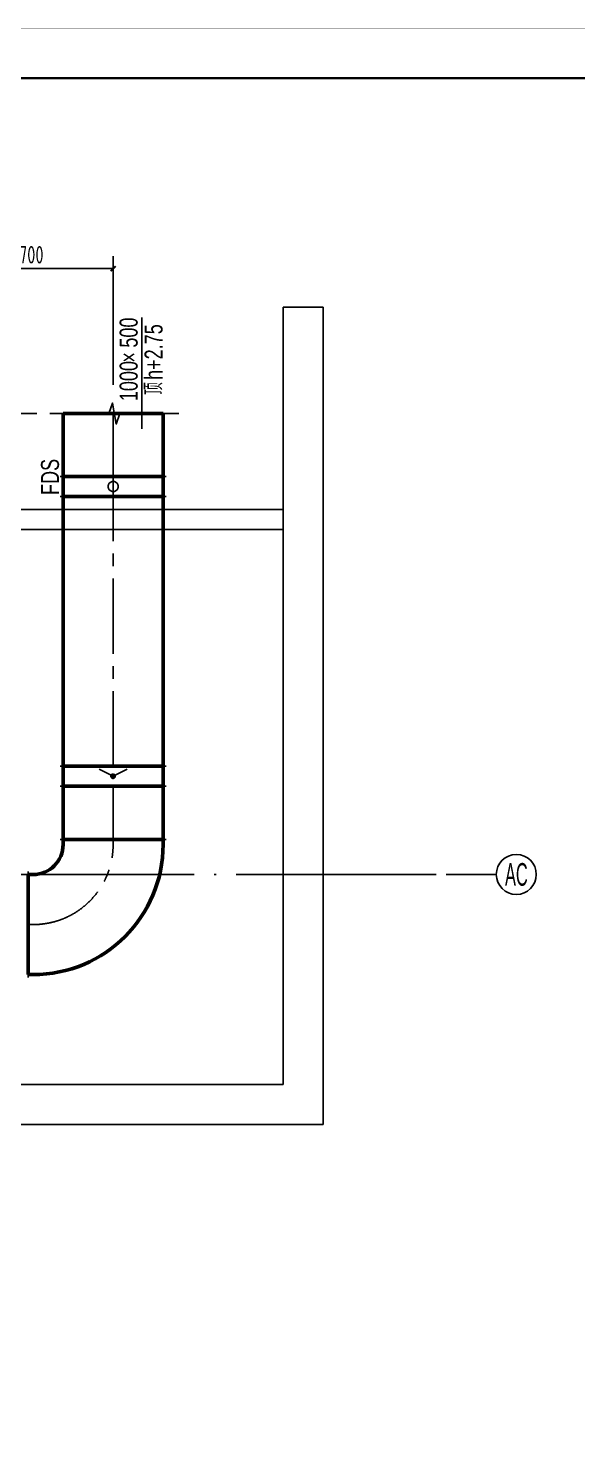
# Model space of a CAD drawing. Extents: x 49167 to 115333, y -222111 to -53947.
# Drawn here: x 85747 to 91245, y -155492 to -141446 of the extents above; entities that cross this region are included whole.
import ezdxf
from ezdxf.enums import TextEntityAlignment as Align

# ---------------------------------------------------------------- set-up
doc = ezdxf.new("R2010")
doc.units = 0
doc.header["$LTSCALE"] = 1000
doc.header["$MEASUREMENT"] = 0
doc.linetypes.add('CENTER2', pattern=[1.125, 0.75, -0.125, 0.125, -0.125])
doc.linetypes.add('DOTE', pattern=[2.42, 2, -0.2, 0.02, -0.2])
for name, color, linetype in [('01-标注_轴线坐标', 132, 'Continuous'), ('02-TEXT_轴号', 7, 'Continuous'), ('A_AXIS-轴线', 1, 'DOTE'), ('A_STR-砌块墙', 121, 'Continuous'), ('A_STR-砼墙', 51, 'Continuous'), ('AXIS_TEXT', 7, 'Continuous'), ('DIM_SYMB', 3, 'Continuous'), ('DUCT-送风中心线', 5, 'CENTER2'), ('DUCT-送风标注', 3, 'Continuous'), ('DUCT-送风法兰', 2, 'Continuous'), ('DUCT-送风阀门', 7, 'Continuous'), ('TH_DIM', 3, 'Continuous'), ('看线', 241, 'Continuous')]:
    doc.layers.add(name, color=color, linetype=linetype)
doc.layers.add('DUCT-送风管', color=4, linetype='Continuous', lineweight=50)
doc.layers.add('DUCT-送风管端线', color=2, linetype='Continuous', lineweight=50)
doc.styles.add('_TCH_AXIS', font='')
doc.styles.add('_TCH_DIM_T3', font='ROS1', dxfattribs={"width": 0.8, "bigfont": 'JD'})
doc.styles.add('COMPLEX', font='COMPLEX')
doc.styles.add('HZF', font='ros.shx', dxfattribs={"width": 0.75, "bigfont": 'jd.shx'})
doc.styles.get('_TCH_AXIS').set_extended_font_data('FZXiHei I-Z08S')
doc.dimstyles.new('_TCH_ARCH&&50', dxfattribs={"dimtxt": 175, "dimasz": 50, "dimexe": 125, "dimexo": 150, "dimgap": 50, "dimtad": 1, "dimdec": 0, "dimzin": 0, "dimdsep": 46, "dimtxsty": '_TCH_DIM_T3', "dimblk": 'ARCHTICK', "dimcen": 0.09, "dimazin": 2, "dimtfac": 1, "dimtdec": 0, "dimtix": 1, "dimtmove": 2, "dimatfit": 3, "dimfxl": 0, "dimtolj": 1, "dimtzin": 0, "dimarcsym": 0})

# ---------------------------------------------------------------- blocks, each defined once
blk = doc.blocks.new('图框-A1')
for points, const_width in [([(0, 0), (841, 0), (841, 594), (0, 594)], 0.05), ([(766, 584), (25, 584), (25, 10), (766, 10)], 0.5)]:
    blk.add_lwpolyline(points, close=True, dxfattribs=dict(const_width=const_width))
blk = doc.blocks.new('_AXISO')
blk.add_circle((0, 0), 0.5)
at = {"layer": 'AXIS_TEXT', "style": 'COMPLEX', "width": 1.041667}
blk.add_attdef('A', text='', height=0.56, dxfattribs=at).set_placement((-0.25, -0.28), (0.25, -0.28), align=Align.FIT)
blk = doc.blocks.new('6#')
at = {"layer": '01-标注_轴线坐标'}
blk.add_line((17432, -3651), (17932, -3651), dxfattribs=at)
at = {"layer": 'A_AXIS-轴线'}
blk.add_line((17332, -3651), (-3350, -3650), dxfattribs=at)
at = {"layer": 'A_STR-砌块墙'}
for p, q in [((11250, -3), (15800, -3)), ((11250, -203), (15800, -203))]:
    blk.add_line(p, q, dxfattribs=at)
at = {"layer": 'A_STR-砼墙'}
for p, q in [((15800, 2021), (15800, -103)), ((16200, 2021), (15800, 2021)), ((16200, 2021), (16200, -103)), ((15800, -103), (15800, -5750)), ((16200, -103), (16200, -6150)), ((5600, -5750), (15800, -5750)), ((5450, -6150), (16200, -6150))]:
    blk.add_line(p, q, dxfattribs=at)
at = {"layer": '01-标注_轴线坐标'}
ref = blk.add_blockref('_AXISO', (18132, -3651), dxfattribs=dict(at, xscale=400, yscale=400, zscale=400))
ref.add_attrib('A', 'AC', dxfattribs={"layer": '02-TEXT_轴号', "height": 226.3, "style": '_TCH_AXIS', "width": 0.567568}).set_placement((18019, -3764), (18246, -3764), align=Align.FIT)
blk = doc.blocks.new('_ArchTick')
at = {"color": 0, "linetype": 'ByBlock', "const_width": 0.4}
blk.add_lwpolyline([(-0.5, -0.5), (0.5, 0.5)], dxfattribs=at)
blk = doc.blocks.new('*D192')
at = {"layer": 'Defpoints', "color": 0}
for p in [(86598, -143850), (84898, -145163), (86598, -145163)]:
    blk.add_point(p, dxfattribs=at)
at = {"layer": 'TH_DIM', "color": 0, "lineweight": -2}
for p, q in [((84898, -145013), (84898, -143724)), ((86598, -145013), (86598, -143725)), ((84898, -143849), (86598, -143850))]:
    blk.add_line(p, q, dxfattribs=at)
at = {"layer": 'TH_DIM', "color": 0, "lineweight": -2, "xscale": 50, "yscale": 50, "zscale": 50}
for p, rotation in [((84898, -143849), 179.9892922875584), ((86598, -143850), 359.9892922875584)]:
    blk.add_blockref('_ArchTick', p, dxfattribs=dict(at, rotation=rotation))
at = {"layer": 'TH_DIM', "color": 0, "insert": (85748, -143712), "char_height": 175, "attachment_point": 5, "rotation": 359.9893, "style": '_TCH_DIM_T3'}
blk.add_mtext('\\A1;1700', dxfattribs=at)

msp = doc.modelspace()

# ---------------------------------------------------------------- linework, layer by layer
at = {"layer": 'Defpoints'}
msp.add_lwpolyline([(65641.1, -141946.9), (102691.1, -141946.9), (102691.1, -170646.9), (65641.1, -170646.9)], close=True, dxfattribs=at)
at = {"layer": 'DIM_SYMB'}
for points in [[(83991.3, -145300.2), (84856.3, -145300.2), (84894.5, -145195.2), (84931.5, -145405.2), (84968.8, -145300.2), (85833.8, -145300.2)], [(85963.4, -145300.5), (86552.6, -145300.5), (86590.9, -145195.5), (86627.9, -145405.5), (86665.1, -145300.5), (87254.4, -145300.5)]]:
    msp.add_lwpolyline(points, dxfattribs=at)
at = {"layer": 'DUCT-送风中心线'}
for p, q in [((86597.6, -145928.9), (86597.8, -145300.5)), ((86597.1, -148825.7), (86597.6, -146129.3)), ((86597, -149559.4), (86597.1, -149026.1)), ((86597, -149609.6), (86597, -149559.6)), ((85746.8, -150409.4), (85796.8, -150409.4))]:
    msp.add_line(p, q, dxfattribs=at)
msp.add_arc((85797, -149609.4), 800, 269.98949, 359.98938, dxfattribs=at)
at = {"layer": 'DUCT-送风标注'}
msp.add_line((86884.7, -145453.1), (86884.7, -144339.8), dxfattribs=at)
at = {"layer": 'DUCT-送风法兰'}
for p, q in [((87127.6, -145929.1), (86067.6, -145928.9)), ((87127.6, -146129.3), (86067.6, -146129.1)), ((87127.1, -148825.9), (86067.1, -148825.7)), ((87127.1, -149026.1), (86067.1, -149025.9)), ((87127, -149559.6), (86067, -149559.4)), ((85746.8, -149879.4), (85746.6, -150939.4))]:
    msp.add_line(p, q, dxfattribs=at)
at = {"layer": 'DUCT-送风管'}
for p, q in [((86097.8, -145300.4), (86097.6, -145928.8)), ((87097.8, -145300.6), (86097.8, -145300.4)), ((87097.6, -145929), (87097.8, -145300.6)), ((86097.6, -146129), (86097.6, -145929)), ((87097.6, -145929.2), (87097.6, -146129.2)), ((86097.6, -146129.2), (86097.1, -148825.6)), ((87097.1, -148825.8), (87097.6, -146129.4)), ((86097.1, -149025.8), (86097.1, -148825.8)), ((87097.1, -148826), (87097.1, -149026)), ((86097.1, -149026), (86097, -149559.3)), ((87097, -149559.4), (87097.1, -149026.2)), ((86097, -149559.5), (86097, -149609.5)), ((87097, -149609.6), (87097, -149559.6)), ((85796.9, -149909.4), (85746.9, -149909.4)), ((85746.7, -150909.4), (85796.7, -150909.4))]:
    msp.add_line(p, q, dxfattribs=at)
for radius in [1300, 300]:
    msp.add_arc((85797, -149609.4), radius, 269.98949, 359.98938, dxfattribs=at)
at = {"layer": 'DUCT-送风管端线'}
for p, q in [((86097.6, -145928.8), (87097.6, -145929)), ((86097.6, -145929), (87097.6, -145929.2)), ((86097.6, -146129), (87097.6, -146129.2)), ((87097.6, -146129.4), (86097.6, -146129.2)), ((86097.1, -148825.6), (87097.1, -148825.8)), ((86097.1, -148825.8), (87097.1, -148826)), ((86097.1, -149025.8), (87097.1, -149026)), ((87097.1, -149026.2), (86097.1, -149026)), ((86097, -149559.3), (87097, -149559.4)), ((87097, -149559.6), (86097, -149559.5)), ((85746.7, -150909.4), (85746.9, -149909.4))]:
    msp.add_line(p, q, dxfattribs=at)
at = {"layer": 'DUCT-送风阀门'}
for p, q in [((86597.6, -146116.6), (86597.6, -145941.6)), ((86548.5, -146019.7), (86547.7, -146026)), ((86547.7, -146026), (86547.7, -146032.3)), ((86547.7, -146032.3), (86548.5, -146038.5)), ((86550.1, -146013.7), (86548.5, -146019.7)), ((86548.5, -146038.5), (86550.1, -146044.6)), ((86552.4, -146007.8), (86550.1, -146013.7)), ((86550.1, -146044.6), (86552.4, -146050.4)), ((86555.4, -146002.3), (86552.4, -146007.8)), ((86552.4, -146050.4), (86555.4, -146055.9)), ((86559.1, -145997.2), (86555.4, -146002.3)), ((86555.4, -146055.9), (86559.1, -146061)), ((86563.4, -145992.7), (86559.1, -145997.2)), ((86559.1, -146061), (86563.4, -146065.6)), ((86568.2, -145988.7), (86563.4, -145992.7)), ((86563.4, -146065.6), (86568.2, -146069.6)), ((86573.5, -145985.3), (86568.2, -145988.7)), ((86568.2, -146069.6), (86573.5, -146072.9)), ((86579.2, -145982.6), (86573.5, -145985.3)), ((86573.5, -146072.9), (86579.2, -146075.6)), ((86585.2, -145980.7), (86579.2, -145982.6)), ((86579.2, -146075.6), (86585.2, -146077.6)), ((86591.4, -145979.5), (86585.2, -145980.7)), ((86585.2, -146077.6), (86591.3, -146078.7)), ((86591.3, -146078.7), (86597.6, -146079.1)), ((86597.6, -145979.1), (86591.4, -145979.5)), ((86603.9, -145979.5), (86597.6, -145979.1)), ((86597.6, -146079.1), (86603.9, -146078.7)), ((86610.1, -145980.7), (86603.9, -145979.5)), ((86603.9, -146078.7), (86610, -146077.6)), ((86610, -146077.6), (86616, -146075.6)), ((86616, -145982.6), (86610.1, -145980.7)), ((86621.7, -145985.3), (86616, -145982.6)), ((86616, -146075.6), (86621.7, -146072.9)), ((86627, -145988.7), (86621.7, -145985.3)), ((86621.7, -146072.9), (86627, -146069.6)), ((86631.9, -145992.7), (86627, -145988.7)), ((86627, -146069.6), (86631.8, -146065.6)), ((86631.8, -146065.6), (86636.1, -146061)), ((86636.2, -145997.3), (86631.9, -145992.7)), ((86636.1, -146061), (86639.8, -146055.9)), ((86639.8, -146002.3), (86636.2, -145997.3)), ((86642.9, -146007.8), (86639.8, -146002.3)), ((86639.8, -146055.9), (86642.9, -146050.4)), ((86645.2, -146013.7), (86642.9, -146007.8)), ((86642.9, -146050.4), (86645.2, -146044.6)), ((86646.7, -146019.8), (86645.2, -146013.7)), ((86645.2, -146044.6), (86646.7, -146038.5)), ((86647.5, -146026), (86646.7, -146019.8)), ((86646.7, -146038.5), (86647.5, -146032.3)), ((86647.5, -146032.3), (86647.5, -146026)), ((86457.1, -148855.9), (86597.1, -148925.9)), ((86737.1, -148856), (86597.1, -148925.9)), ((86575.8, -148919.9), (86575, -148923.9)), ((86575, -148923.9), (86575, -148928)), ((86575, -148928), (86575.8, -148932)), ((86577.3, -148916.1), (86575.8, -148919.9)), ((86575.8, -148932), (86577.2, -148935.8)), ((86577.2, -148935.8), (86579.4, -148939.3)), ((86579.4, -148912.6), (86577.3, -148916.1)), ((86582.2, -148909.6), (86579.4, -148912.6)), ((86579.4, -148939.3), (86582.2, -148942.3)), ((86582.5, -148922.4), (86582.1, -148925.2)), ((86582.1, -148925.2), (86582.2, -148928.1)), ((86585.4, -148907.1), (86582.2, -148909.6)), ((86582.2, -148928.1), (86582.9, -148930.8)), ((86582.2, -148942.3), (86585.4, -148944.8)), ((86583.4, -148919.7), (86582.5, -148922.4)), ((86582.9, -148930.8), (86584.1, -148933.4)), ((86584.9, -148917.2), (86583.4, -148919.7)), ((86584.1, -148933.4), (86585.7, -148935.8)), ((86586.7, -148915.1), (86584.9, -148917.2)), ((86589.1, -148905.3), (86585.4, -148907.1)), ((86585.4, -148944.8), (86589.1, -148946.6)), ((86585.7, -148935.8), (86587.8, -148937.7)), ((86586.7, -148923.4), (86586.4, -148925.4)), ((86586.4, -148925.4), (86586.5, -148927.5)), ((86586.5, -148927.5), (86586.9, -148929.4)), ((86589, -148913.3), (86586.7, -148915.1)), ((86587.3, -148921.5), (86586.7, -148923.4)), ((86586.9, -148929.4), (86587.8, -148931.3)), ((86588.3, -148919.7), (86587.3, -148921.5)), ((86587.8, -148931.3), (86589, -148933)), ((86587.8, -148937.7), (86590.2, -148939.3)), ((86589.7, -148918.2), (86588.3, -148919.7)), ((86591.5, -148912), (86589, -148913.3)), ((86589, -148933), (86590.5, -148934.4)), ((86593, -148904.2), (86589.1, -148905.3)), ((86589.1, -148946.6), (86593, -148947.7)), ((86591.3, -148916.9), (86589.7, -148918.2)), ((86590.2, -148939.3), (86592.9, -148940.3)), ((86590.5, -148934.4), (86592.2, -148935.5)), ((86593.1, -148916), (86591.3, -148916.9)), ((86594.2, -148911.2), (86591.5, -148912)), ((86592.2, -148935.5), (86594.1, -148936.2)), ((86592.9, -148940.3), (86595.7, -148940.9)), ((86597.1, -148903.8), (86593, -148904.2)), ((86593, -148947.7), (86597.1, -148948.1)), ((86595.1, -148915.4), (86593.1, -148916)), ((86594.1, -148936.2), (86596.1, -148936.6)), ((86597.1, -148910.9), (86594.2, -148911.2)), ((86597.1, -148915.2), (86595.1, -148915.4)), ((86595.7, -148940.9), (86598.5, -148940.9)), ((86596.1, -148936.6), (86598.1, -148936.6)), ((86601.2, -148904.2), (86597.1, -148903.8)), ((86599.9, -148911.2), (86597.1, -148910.9)), ((86599.1, -148915.4), (86597.1, -148915.2)), ((86597.1, -148948.1), (86601.2, -148947.7)), ((86598.1, -148936.6), (86600.1, -148936.2)), ((86598.5, -148940.9), (86601.3, -148940.3)), ((86601.1, -148916), (86599.1, -148915.4)), ((86602.7, -148912), (86599.9, -148911.2)), ((86600.1, -148936.2), (86602, -148935.5)), ((86602.9, -148916.9), (86601.1, -148916)), ((86605.1, -148905.3), (86601.2, -148904.2)), ((86601.2, -148947.7), (86605.1, -148946.6)), ((86601.3, -148940.3), (86604, -148939.3)), ((86602, -148935.5), (86603.7, -148934.4)), ((86605.2, -148913.3), (86602.7, -148912)), ((86604.5, -148918.2), (86602.9, -148916.9)), ((86603.7, -148934.4), (86605.2, -148933)), ((86604, -148939.3), (86606.4, -148937.7)), ((86605.8, -148919.7), (86604.5, -148918.2)), ((86608.8, -148907.1), (86605.1, -148905.3)), ((86605.1, -148946.6), (86608.7, -148944.8)), ((86607.4, -148915.1), (86605.2, -148913.3)), ((86605.2, -148933), (86606.4, -148931.3)), ((86606.8, -148921.5), (86605.8, -148919.7)), ((86606.4, -148931.3), (86607.2, -148929.5)), ((86606.4, -148937.7), (86608.4, -148935.8)), ((86607.5, -148923.4), (86606.8, -148921.5)), ((86607.2, -148929.5), (86607.7, -148927.5)), ((86609.3, -148917.2), (86607.4, -148915.1)), ((86607.8, -148925.4), (86607.5, -148923.4)), ((86607.7, -148927.5), (86607.8, -148925.4)), ((86608.4, -148935.8), (86610.1, -148933.4)), ((86608.7, -148944.8), (86612, -148942.3)), ((86612, -148909.6), (86608.8, -148907.1)), ((86610.7, -148919.7), (86609.3, -148917.2)), ((86610.1, -148933.4), (86611.3, -148930.9)), ((86611.7, -148922.4), (86610.7, -148919.7)), ((86611.3, -148930.9), (86611.9, -148928.1)), ((86612.1, -148925.2), (86611.7, -148922.4)), ((86611.9, -148928.1), (86612.1, -148925.2)), ((86614.8, -148912.6), (86612, -148909.6)), ((86612, -148942.3), (86614.8, -148939.3)), ((86616.9, -148916.1), (86614.8, -148912.6)), ((86614.8, -148939.3), (86616.9, -148935.8)), ((86618.4, -148919.9), (86616.9, -148916.1)), ((86616.9, -148935.8), (86618.4, -148932)), ((86619.1, -148923.9), (86618.4, -148919.9)), ((86618.4, -148932), (86619.1, -148928)), ((86619.1, -148928), (86619.1, -148923.9))]:
    msp.add_line(p, q, dxfattribs=at)

# ---------------------------------------------------------------- block references
at = {"xscale": 50, "yscale": 50, "zscale": 50}
msp.add_blockref('图框-A1', (64391.1, -171146.9), dxfattribs=at)
at = {"layer": '看线'}
msp.add_blockref('6#', (72497.1, -146257), dxfattribs=at)

# ---------------------------------------------------------------- texts
at = {"layer": 'DUCT-送风标注', "style": 'HZF', "width": 0.75}
for s, height, rotation, p in [('500', 180, 90, (86842.1, -144640.8)), ('h+2.75', 180, 90, (87091.4, -144963.9)), ('1000', 180, 90, (86842.1, -145176.2)), ('×', 178.6, 90, (86842.1, -144790.5)), ('顶', 178.6, 90, (87091.4, -145113.5)), ('FDS', 180, 89.98929, (86055.7, -146114))]:
    msp.add_text(s, height=height, rotation=rotation, dxfattribs=at).set_placement(p)

# ---------------------------------------------------------------- dimensions: what is measured, and where the dimension line sits
at = {"layer": 'TH_DIM'}
dim = msp.add_aligned_dim(p1=(84897.7, -145162.9), p2=(86597.7, -145163.2), distance=1313.5, text='1700', dimstyle='_TCH_ARCH&&50', dxfattribs=at)
dim.commit()
dim.dimension.update_dxf_attribs({"geometry": '*D192', "text_midpoint": (85747.9, -143712)})

doc.saveas('drawing.dxf')
